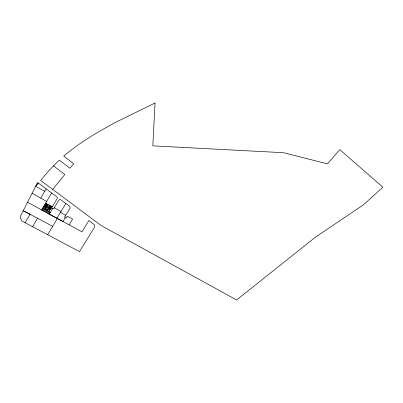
<?xml version="1.0" encoding="UTF-8"?>
<svg xmlns="http://www.w3.org/2000/svg" width="403" height="403" viewBox="0 0 403 403"><rect width="100%" height="100%" fill="white"/><g stroke="black" fill="none" stroke-linecap="round" stroke-linejoin="round"><path stroke-width="0.6" d="M32.603 226.718L37.544 218.225L52.682 226.345M32.099 193.244L40.723 198.145L46.149 188.861M41.569 209.998L51.655 192.951L37.555 182.478L36.809 183.964L37.116 184.186L35.756 186.03L20.15 216.824L21.641 220.899L79.482 251.623L94.801 226.738L94.373 224.698L88.811 220.567L82.026 231.876L27.535 202.251M47.68 234.732L57.372 218.476M25.041 222.703L30.074 214.331L23.223 210.759L37.544 218.225M69.13 224.869L72.595 219.111L67.301 216.164L66.097 218.139L64.52 217.277L70.187 207.953L69.865 206.487L60.485 199.515L59.15 199.737L53.569 209.006L51.584 207.913L57.377 198.266L57.095 196.996L51.655 192.951M41.852 210.154L42.96 208.331M44.285 206.135L45.393 204.306L47.393 205.414M42.849 210.704L43.957 208.88M45.287 206.689L46.395 204.86M47.584 204.659L45.141 208.683L47.534 210.008L49.977 205.988M43.846 211.253L44.955 209.434M46.285 207.243L47.786 204.769M44.844 211.807L45.952 209.983M45.841 212.356L46.944 210.532M48.274 208.346L49.776 205.878M46.834 212.905L47.942 211.086M49.272 208.9L50.38 207.077M47.831 213.454L48.934 211.635M43.992 205.973L50.269 209.454L51.372 207.626L49.383 206.522M48.823 213.998L49.927 212.185M52.702 208.527L49.206 214.21L56.899 218.225L65.865 203.515M50.269 209.454L52.058 206.553M65.311 217.706L62.974 221.524L56.899 218.225M52.652 189.37L64.828 174.499L53.418 165.84M38.35 183.068L35.62 186.292L44.718 191.304M45.7 203.127L52.319 206.694M40.723 198.145L46.688 201.445M42.668 208.17L50.32 212.401M54.294 207.802L60.984 211.515M60.455 212.391L65.719 215.308M45.217 204.86L50.964 208.049M46.677 206.598L48.667 207.701M43.887 207.051L49.634 210.235M155.034 103.032L152.828 145.851L283.46 152.702L327.513 163.87L339.764 149.609L382.85 187.173L363.415 204.855L315.418 237.171L236.621 299.968L101.264 225.609L40.612 180.393L48.803 170.706L59.291 160.092L69.951 168.247L73.648 163.729L63.734 156.102C79.326 142.647 97.304 132.315 115.313 122.477L155.034 103.032M45.902 203.722L43.202 208.185L48.944 211.363L51.649 206.92L45.902 203.722"/></g></svg>
